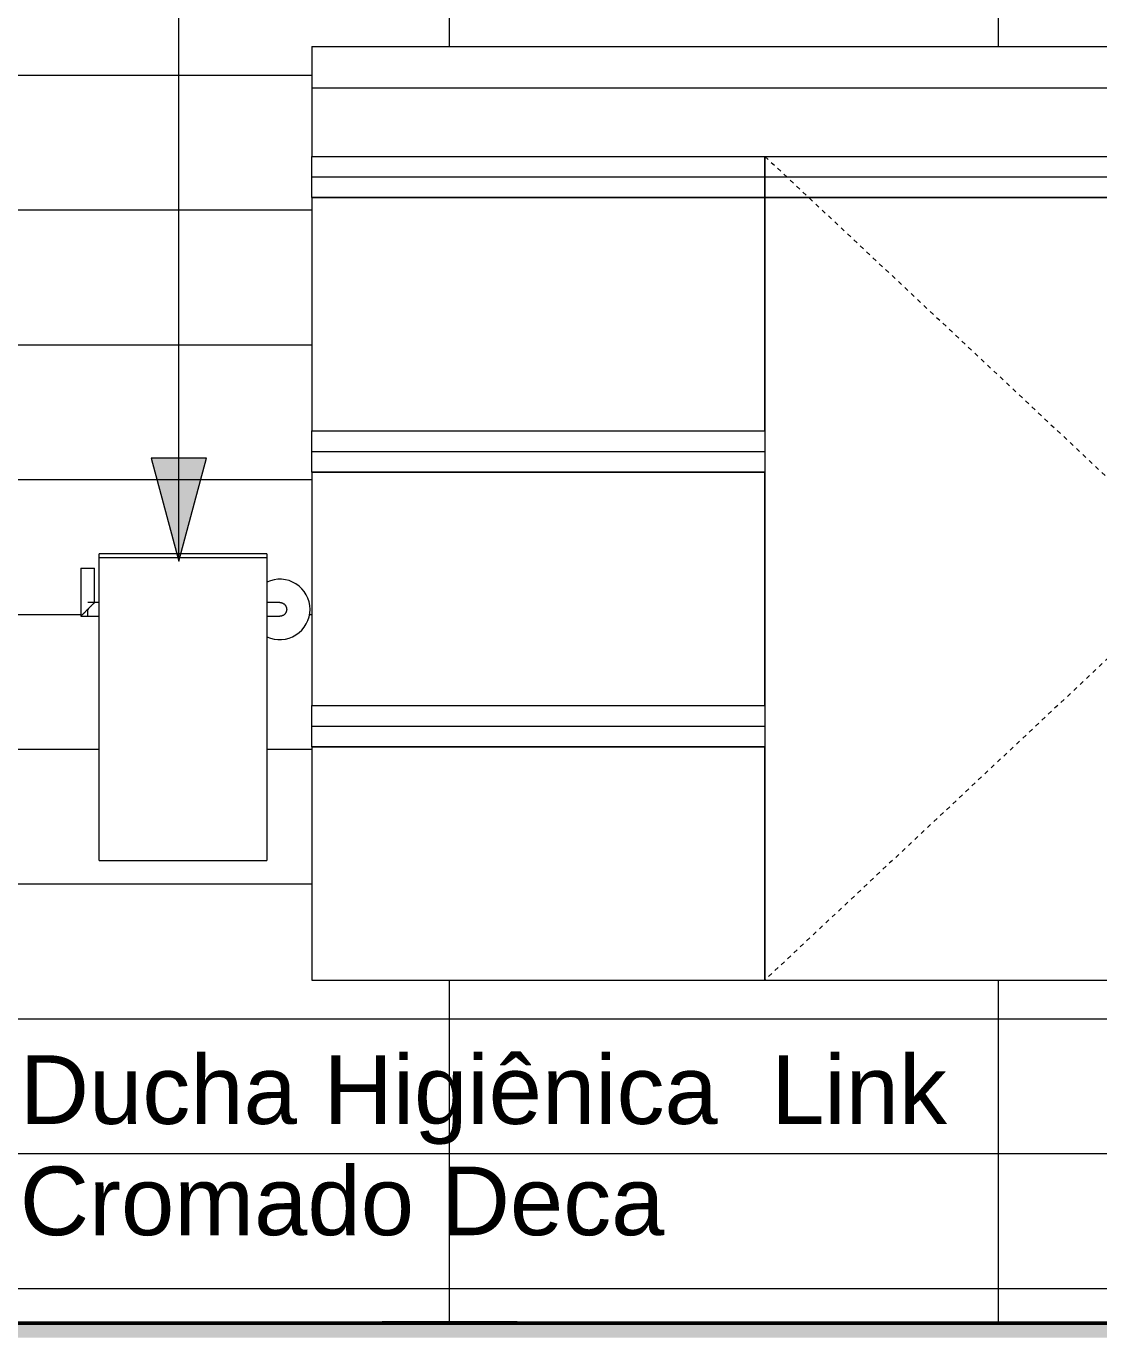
# Model space of a CAD drawing. Header units: millimetres. Extents: x 1525 to 16923, y -16874 to 3225.
# Drawn here: x 8875 to 9657, y 169 to 1125 of the extents above; entities that cross this region are included whole.
import ezdxf

# ---------------------------------------------------------------- set-up
doc = ezdxf.new("R2010")
doc.units = ezdxf.units.MM
doc.linetypes.add('Dash', pattern=[6.35, 3.175, -3.175])
for name, color, linetype, lineweight in [('A-FLOR', 192, 'Continuous', 25), ('A-FLOR-PATT', 8, 'Continuous', 25), ('A-WALL-PATT', 111, 'Continuous', 25), ('G-ANNO-TEXT', 231, 'Continuous', 9), ('I-FURN', 30, 'Continuous', 9), ('P-SANR-FIXT', 6, 'Continuous', 9), ('Q-CASE-HDLN', 31, 'Dash', 9)]:
    doc.layers.add(name, color=color, linetype=linetype, lineweight=lineweight)
doc.styles.add('Arial_1', font='arial.ttf', dxfattribs={"height": 50})

# ---------------------------------------------------------------- blocks, each defined once
blk = doc.blocks.new('BAMCADA BANHEIRO - BAMCADA BANHEIRO-4679330-ELEVAÇÃO 3 BANHEIRO SUÍTE')
at = {"layer": 'I-FURN', "color": 8}
for p, q in [((-14629.65, 1110), (-13991.69, 1110)), ((-14629.65, 1110), (-14629.65, 1080)), ((-14629.65, 1080), (-13334.65, 1080)), ((-14629.65, 1080), (-14629.65, 1030)), ((-14629.65, 1015), (-14629.65, 1030)), ((-14629.65, 1030), (-14299.65, 1030)), ((-14299.65, 1030), (-14299.65, 1015)), ((-14299.65, 1015), (-14299.65, 1030)), ((-14299.65, 1030), (-13979.65, 1030)), ((-14629.65, 1000), (-14629.65, 1015)), ((-14629.65, 1015), (-14299.65, 1015)), ((-14299.65, 1015), (-14299.65, 1000)), ((-14299.65, 1000), (-14299.65, 1015)), ((-14299.65, 1015), (-13979.65, 1015)), ((-14299.65, 1000), (-14629.65, 1000)), ((-14629.65, 1000), (-14629.65, 830)), ((-14629.65, 1000), (-14299.65, 1000)), ((-14299.65, 830), (-14299.65, 1000)), ((-13979.65, 1000), (-14299.65, 1000)), ((-14299.65, 1000), (-14299.65, 430)), ((-14299.65, 1000), (-13979.65, 1000)), ((-14629.65, 830), (-14299.65, 830)), ((-14629.65, 815), (-14629.65, 830)), ((-14629.65, 800), (-14629.65, 815)), ((-14629.65, 815), (-14299.65, 815)), ((-14299.65, 815), (-14299.65, 800)), ((-14299.65, 800), (-14629.65, 800)), ((-14629.65, 800), (-14629.65, 630)), ((-14629.65, 800), (-14299.65, 800)), ((-14299.65, 630), (-14299.65, 800)), ((-14629.65, 630), (-14299.65, 630)), ((-14629.65, 615), (-14629.65, 630)), ((-14629.65, 600), (-14629.65, 615)), ((-14629.65, 615), (-14299.65, 615)), ((-14299.65, 615), (-14299.65, 600)), ((-14299.65, 600), (-14629.65, 600)), ((-14629.65, 600), (-14629.65, 430)), ((-14629.65, 600), (-14299.65, 600)), ((-14299.65, 430), (-14299.65, 600)), ((-14629.65, 430), (-14299.65, 430)), ((-14299.65, 430), (-13979.65, 430))]:
    blk.add_line(p, q, dxfattribs=at)
at = {"layer": 'Q-CASE-HDLN'}
for p, q in [((-14299.65, 1030), (-13979.65, 730)), ((-13979.65, 730), (-14299.65, 430))]:
    blk.add_line(p, q, dxfattribs=at)
blk = doc.blocks.new('PAPELEIRA - PAPELEIRA-4862290-ELEVAÇÃO 3 BANHEIRO SUÍTE')
at = {"layer": 'I-FURN', "color": 8}
for p, q in [((-14662.39, 740.5), (-14784.63, 740.5)), ((-14784.63, 687.5), (-14784.63, 740.5)), ((-14662.39, 737.5), (-14784.63, 737.5)), ((-14662.39, 740.5), (-14662.39, 687.5)), ((-14798.03, 730), (-14798.03, 695)), ((-14798.03, 730), (-14793.03, 730)), ((-14793.03, 730), (-14788.03, 730)), ((-14788.03, 705), (-14788.03, 730)), ((-14784.63, 705), (-14793.03, 705)), ((-14793.03, 695), (-14793.03, 700)), ((-14784.63, 705), (-14788.03, 705)), ((-14653.03, 705), (-14662.39, 705)), ((-14798.03, 695), (-14784.63, 695)), ((-14793.03, 695), (-14784.63, 695)), ((-14662.39, 695), (-14653.03, 695)), ((-14784.63, 517), (-14784.63, 687.5)), ((-14662.39, 687.5), (-14662.39, 517)), ((-14784.63, 517), (-14662.39, 517))]:
    blk.add_line(p, q, dxfattribs=at)
for start, end in [(360, 115.36624), (244.63376, 360)]:
    blk.add_arc((-14653.03, 700), 22, start, end, dxfattribs=at)
for points, knots in [([(-14793.03, 700), (-14793.47, 699.56), (-14794.12, 698.91), (-14794.95, 698.08), (-14795.44, 697.59), (-14795.81, 697.22), (-14796.16, 696.87), (-14796.49, 696.54), (-14796.79, 696.24), (-14797.07, 695.96), (-14797.37, 695.66), (-14797.66, 695.37), (-14797.94, 695.09), (-14798.03, 695), (-14798.03, 695)], [0, 0, 0, 0, 0.0833333, 0.125, 0.1666667, 0.1875, 0.2083333, 0.25, 0.2708333, 0.2916667, 0.3333333, 0.375, 0.4166667, 0.5, 0.5, 0.5, 0.5]), ([(-14788.03, 705), (-14788.03, 705), (-14788.11, 704.91), (-14788.4, 704.63), (-14788.69, 704.34), (-14788.99, 704.04), (-14789.27, 703.76), (-14789.56, 703.46), (-14789.98, 703.05), (-14790.43, 702.6), (-14790.81, 702.21), (-14791.21, 701.82), (-14791.94, 701.09), (-14792.58, 700.44), (-14793.03, 700)], [0.5, 0.5, 0.5, 0.5, 0.5833333, 0.625, 0.6666667, 0.7083333, 0.7291667, 0.75, 0.7916667, 0.8333333, 0.8541667, 0.875, 0.9166667, 1, 1, 1, 1]), ([(-14653.03, 705), (-14652.92, 705), (-14652.7, 704.99), (-14652.37, 704.96), (-14652.05, 704.91), (-14651.73, 704.83), (-14651.42, 704.74), (-14651.11, 704.62), (-14650.81, 704.49), (-14650.53, 704.33), (-14650.25, 704.16), (-14649.89, 703.91), (-14649.56, 703.62), (-14649.27, 703.3), (-14648.99, 702.96), (-14648.69, 702.51), (-14648.4, 701.92), (-14648.11, 701.09), (-14648.03, 700.44), (-14648.03, 700)], [0.5, 0.5, 0.5, 0.5, 0.5208333, 0.5416667, 0.5625, 0.5833333, 0.6041667, 0.625, 0.6458333, 0.6666667, 0.6875, 0.7083333, 0.75, 0.7708333, 0.7916667, 0.8333333, 0.875, 0.9166667, 1, 1, 1, 1]), ([(-14648.03, 700), (-14648.03, 699.56), (-14648.11, 698.91), (-14648.4, 698.08), (-14648.69, 697.49), (-14648.99, 697.04), (-14649.27, 696.7), (-14649.56, 696.38), (-14649.98, 696.02), (-14650.43, 695.72), (-14650.81, 695.51), (-14651.11, 695.38), (-14651.42, 695.26), (-14651.73, 695.17), (-14652.05, 695.09), (-14652.37, 695.04), (-14652.7, 695.01), (-14652.92, 695), (-14653.03, 695)], [0, 0, 0, 0, 0.0833333, 0.125, 0.1666667, 0.2083333, 0.2291667, 0.25, 0.2916667, 0.3333333, 0.3541667, 0.375, 0.3958333, 0.4166667, 0.4375, 0.4583333, 0.4791667, 0.5, 0.5, 0.5, 0.5])]:
    blk.add_open_spline(points, degree=3, knots=knots, dxfattribs=at)
blk = doc.blocks.new('Ralo Rotativo Quadrado - 10 cm-4864862-ELEVAÇÃO 3 BANHEIRO SUÍTE')
at = {"layer": 'P-SANR-FIXT', "color": 8}
blk.add_line((-14480.76, 181.11), (-14578.54, 181.11), dxfattribs=at)
for points in [[(-14579.65, 180), (-14579.65, 180.1), (-14579.63, 180.29), (-14579.53, 180.52), (-14579.42, 180.68), (-14579.33, 180.79), (-14579.22, 180.88), (-14579.1, 180.96), (-14578.97, 181.03), (-14578.78, 181.09), (-14578.64, 181.11), (-14578.54, 181.11)], [(-14479.65, 180), (-14479.65, 180.1), (-14479.68, 180.29), (-14479.77, 180.52), (-14479.88, 180.68), (-14479.97, 180.79), (-14480.08, 180.88), (-14480.2, 180.96), (-14480.33, 181.03), (-14480.52, 181.09), (-14480.66, 181.11), (-14480.76, 181.11)]]:
    blk.add_open_spline(points, degree=3, knots=[0, 0, 0, 0, 0.166667, 0.333333, 0.416667, 0.5, 0.583333, 0.666667, 0.75, 0.833333, 1, 1, 1, 1], dxfattribs=at)

msp = doc.modelspace()

# ---------------------------------------------------------------- hatches: boundary and pattern name
at = {"layer": 'A-FLOR-PATT'}
msp.add_hatch(color=256, dxfattribs=at).paths.add_polyline_path([(10383.424, 169.408), (10383.424, 180), (8283.424, 180), (8283.424, 169.408), (10290.061, 169.408)])
at = {"layer": 'A-WALL-PATT', "lineweight": 9}
h = msp.add_hatch(dxfattribs=at)
h.set_pattern_fill('FP_9', color=256, style=0, pattern_type=2)
h.set_pattern_definition([(90, (7583.42, 303.4), (-400, 2e-14), []), (180, (7583.42, 303.4), (-1e-14, -98.2), [])])
h.paths.add_polyline_path([(7391.959, 708.536), (7390.924, 709.33), (7389.718, 709.83), (7388.835, 709.83), (7390.924, 708.964)])
h.paths.add_polyline_path([(7393.424, 705), (7393.253, 706.294), (7392.754, 707.5), (7392.388, 707.5), (7393.253, 705.411)])
h.paths.add_polyline_path([(7388.424, 170), (8283.424, 170), (8283.424, 180), (8275.664, 180), (8275.664, 191.391), (8272.582, 191.391), (8272.582, 190), (8260.582, 190), (8260.582, 193.413), (8259.582, 193.413), (8259.582, 198.587), (8260.582, 198.587), (8260.582, 202), (8261.582, 202), (8261.582, 203), (8262.582, 202), (8263.582, 202), (8263.582, 1580), (7999.497, 1580), (7992.503, 1566.988), (7979.169, 1549.212), (7964.927, 1535.451), (7950.787, 1525.066), (7938.297, 1518.353), (7930.37, 1514.387), (7909.223, 1507.536), (7890.928, 1504.496), (7871.827, 1504.058), (7848.762, 1507.191), (7830.439, 1512.725), (7814.029, 1520.199), (7793.442, 1534.062), (7781.107, 1545.203), (7768.107, 1561.112), (7759.044, 1575.703), (7757.114, 1580), (7393.424, 1580), (7393.424, 610), (7388.424, 610), (7388.424, 172.145)])
h.paths.add_polyline_path([(8501.939, 958), (8501.452, 958.763), (8501.896, 959.064)])
h.paths.add_polyline_path([(8504.752, 960), (8502.761, 959.17), (8502.472, 958.84), (8502.74, 959.783), (8504.23, 959.922)])
h.paths.add_polyline_path([(8862.759, 958.84), (8862.092, 959.064), (8862.339, 958.766), (8862.339, 958.192), (8862.747, 958.823)])
h.paths.add_polyline_path([(8862.591, 959.508), (8863.023, 958.83), (8863.023, 959.046), (8862.64, 959.455)])
h.paths.add_polyline_path([(10008.727, 180), (10383.424, 180), (10383.424, 200), (10378.424, 200), (10378.424, 430), (9083.424, 430), (9083.424, 1110), (9721.383, 1110), (9721.383, 1330), (9713.091, 1330), (9713.091, 1400), (9716.091, 1400), (9716.091, 1405), (9713.091, 1405), (9713.091, 1430), (9753.091, 1430), (9753.091, 1405), (9750.091, 1405), (9750.091, 1400), (9753.091, 1400), (9753.091, 1330), (9745.465, 1329.778), (9745.465, 1110), (10378.424, 1110), (10378.424, 1458), (10373.424, 1458), (10373.424, 1475.543), (10334.966, 1475.694), (10335.118, 1519), (10343.881, 1519), (10343.881, 1484.457), (10373.424, 1484.457), (10373.424, 1502), (10378.424, 1502), (10378.424, 1515), (10373.424, 1515), (10373.424, 1535), (10378.424, 1535), (10378.424, 1580), (8287.046, 1580), (8287.046, 202.619), (8287.664, 202), (8292.443, 201.474), (8296.599, 199.055), (8299.416, 195.159), (8300.413, 190.456), (8300.413, 182), (8301.664, 182), (8301.664, 180), (8563.931, 180), (8600.858, 353.734), (8602.954, 370.697), (8602.817, 382.538), (8599.72, 400.487), (8596.279, 409.958), (8582.944, 418.059), (8576.563, 422.25), (8548.512, 447.103), (8526.193, 477.262), (8525.194, 475.302), (8518.557, 468.665), (8514.782, 466.474), (8515.924, 466.474), (8515.924, 445.474), (8514.924, 443.742), (8514.924, 438.742), (8510.924, 438.742), (8510.823, 436.814), (8504.924, 436.814), (8503.24, 419.771), (8498.489, 403.838), (8492.716, 391.888), (8486.424, 382.538), (8476.943, 371.939), (8465.485, 362.772), (8452.609, 355.519), (8439.957, 350.86), (8424.932, 347.983), (8406.383, 347.873), (8390.798, 350.795), (8376.583, 356.518), (8364.092, 363.505), (8352.23, 373.62), (8343.79, 383.247), (8335.081, 397.543), (8330.054, 410.029), (8327.311, 422.99), (8325.924, 436.814), (8325.924, 775.557), (8321.275, 775.557), (8320.725, 779.062), (8317.484, 781.867), (8315.02, 785.52), (8314.173, 787.566), (8313.617, 789.569), (8313.266, 793.632), (8314.173, 798.305), (8314.654, 799.706), (8317.22, 803.659), (8318.296, 805.301), (8316.571, 824.975), (8316.99, 825.118), (8317.778, 825.541), (8317.778, 825.238), (8318.259, 825.541), (8316.325, 826.041), (8315.924, 826.041), (8315.924, 902.971), (8312.424, 902.971), (8312.424, 904.939), (8309.924, 904.939), (8309.924, 902.971), (8303.935, 902.971), (8303.65, 910.717), (8303.559, 915.36), (8303.737, 927.201), (8303.935, 927.251), (8303.935, 937.008), (8309.924, 937.008), (8309.924, 935.041), (8312.424, 935.041), (8312.424, 937.008), (8350.88, 937.008), (8350.88, 935.241), (8351.424, 935.241), (8351.424, 904.739), (8350.88, 904.739), (8350.88, 902.971), (8343.924, 902.971), (8343.924, 826.041), (8342.487, 825.895), (8341.589, 825.541), (8342.858, 824.975), (8343.522, 824.975), (8341.768, 804.78), (8344.827, 800.351), (8345.676, 798.302), (8346.231, 796.302), (8346.582, 792.239), (8345.676, 787.569), (8345.194, 786.165), (8342.628, 782.212), (8341.07, 780.556), (8338.907, 778.896), (8338.573, 775.557), (8333.924, 775.557), (8333.924, 436.814), (8336.183, 418.059), (8338.274, 411.369), (8343.79, 398.13), (8351.504, 386.655), (8361.979, 375.307), (8368.653, 370.018), (8382.769, 362.214), (8394.253, 358.12), (8408.322, 355.626), (8423.634, 355.67), (8441.895, 359.727), (8454.099, 365.198), (8462.889, 370.697), (8476.943, 383.531), (8485.306, 394.881), (8491.479, 407.571), (8495.458, 421.892), (8496.924, 436.814), (8490.924, 436.814), (8490.924, 438.742), (8486.924, 438.742), (8486.924, 443.742), (8485.924, 445.474), (8485.924, 466.474), (8487.066, 466.741), (8483.29, 468.665), (8476.653, 475.302), (8472.392, 483.665), (8470.924, 492.936), (8472.392, 502.206), (8476.653, 510.569), (8483.29, 517.206), (8489.624, 520.433), (8489.61, 522.474), (8487.924, 522.474), (8487.924, 525.474), (8485.924, 525.474), (8485.924, 530.474), (8505.937, 530.474), (8503.249, 542.169), (8500.841, 570), (8498.141, 570), (8497.979, 570), (8497.863, 572.528), (8498.836, 575), (8492.82, 575), (8493.151, 578.741), (8495.615, 583.826), (8497.757, 586.257), (8504.074, 589.489), (8508.554, 590), (8563.883, 590), (8563.883, 610), (8537.453, 610.241), (8536.049, 610.597), (8534.963, 610.949), (8532.091, 613.082), (8531.185, 614.142), (8530.011, 616.389), (8529.235, 619.463), (8525.354, 643.029), (8513.301, 718.415), (8504.157, 814.13), (8501.083, 915.36), (8501.083, 958), (8503.017, 958), (8503.06, 958.976), (8504.178, 959.331), (8506.637, 959.883), (8505.534, 960), (8503.083, 960), (8503.017, 961), (8501.083, 961), (8501.108, 975.682), (8502.383, 984.427), (8505.964, 992.788), (8511.609, 1000.005), (8518.896, 1005.466), (8527.735, 1008.901), (8537.947, 1010), (8619.924, 1010.084), (8619.924, 1011), (8624.924, 1011.008), (8624.924, 1012), (8680.424, 1012), (8680.424, 1011), (8686.424, 1011), (8686.424, 1012), (8741.924, 1012), (8741.945, 1011), (8746.924, 1011), (8747.134, 1010), (8822.84, 1009.797), (8822.84, 1010), (8831.839, 1009.89), (8840.199, 1008.677), (8848.517, 1005.132), (8855.746, 999.483), (8861.235, 992.128), (8864.663, 983.372), (8865.765, 974.563), (8865.765, 961), (8863.765, 961), (8863.765, 960), (8862.529, 959.783), (8862.807, 959.421), (8864.431, 958.846), (8864.092, 958), (8865.765, 958), (8865.556, 903.52), (8862.3, 808.422), (8852.869, 712.89), (8837.373, 618.073), (8836.263, 615.157), (8834.63, 612.958), (8833.196, 611.772), (8831.154, 610.791), (8829.395, 610.218), (8822.679, 610), (8822.679, 610.287), (8816.995, 610), (8802.965, 610), (8803.183, 590), (8861.211, 589.746), (8862.942, 589.489), (8865.834, 588.435), (8868.852, 586.257), (8871.67, 583.161), (8873.286, 580.087), (8874.028, 575), (8867.911, 574.872), (8868.96, 571.986), (8868.706, 570), (8865.886, 570), (8863.782, 543.24), (8859.948, 524.818), (8856.205, 512.783), (8851.738, 500.943), (8847.549, 490.697), (8833.947, 467.011), (8813.059, 441.574), (8791.49, 423.143), (8770.298, 409.897), (8767.031, 400.201), (8763.938, 380.652), (8764.003, 368.397), (8766.17, 352.887), (8802.916, 180), (9133.462, 180.287), (9133.978, 180.961), (9134.533, 181.109), (9232.869, 180.961), (9233.386, 180.287), (9233.505, 180), (9821.171, 180)])
h.paths.add_polyline_path([(8295.182, 180), (8298.413, 180), (8298.413, 190.456), (8295.182, 197.639), (8287.664, 199.988), (8287.664, 180)])
h.paths.add_polyline_path([(8273.836, 200.197), (8275.664, 200.197), (8275.664, 202), (8272.582, 202), (8272.582, 200.197)])
h.paths.add_polyline_path([(8271.582, 202), (8272.582, 203), (8276.346, 203), (8276.346, 1580), (8271.582, 1580), (8271.582, 203)])
h.paths.add_polyline_path([(8285.664, 203), (8286.046, 203), (8286.046, 1580), (8285.664, 1580), (8285.664, 204)])
h.paths.add_polyline_path([(8277.664, 203), (8277.664, 1580), (8277.346, 1580), (8277.464, 203)])
h.paths.add_polyline_path([(8977.17, 517.001), (8928.449, 517.001), (8928.449, 695), (8915.047, 695.17), (8915.217, 730), (8925.047, 730), (8925.047, 705), (8928.449, 705), (8928.449, 740.5), (9050.686, 740.5), (9050.686, 719.731), (9054.353, 721.25), (9060.047, 722), (9065.741, 721.25), (9071.047, 719.053), (9075.603, 715.556), (9079.099, 711), (9081.297, 705.694), (9082.047, 700), (9081.297, 694.306), (9079.099, 689), (9075.603, 684.444), (9070.948, 680.907), (9065.741, 678.75), (9059.226, 678.108), (9054.353, 678.75), (9050.686, 680.269), (9050.686, 517.001)])
h.paths.add_polyline_path([(8109.725, 880), (7488.294, 880), (7488.294, 1230), (8188.294, 1230), (8188.294, 880), (8133.169, 880)])
h.paths.add_polyline_path([(8503.801, 958), (8504.175, 958.855), (8503.957, 958.846)])
h.paths.add_polyline_path([(8508.529, 958), (8509.499, 958.863), (8509.06, 958.518), (8508.972, 958.432)])
h.paths.add_polyline_path([(8857.293, 959), (8857.558, 959.308), (8856.977, 959.414), (8857.196, 959.127)])
h.paths.add_polyline_path([(8509.555, 959), (8510.281, 959.732), (8511.273, 959.945), (8508.841, 959.657), (8509.002, 959.48), (8509.451, 959.414), (8509.502, 959.212)])
h.paths.add_polyline_path([(8859.752, 959.433), (8856.977, 960), (8857.454, 959.732), (8859.606, 959.46)])
h.paths.add_polyline_path([(8856.567, 959.732), (8856.088, 960), (8856.335, 959.829)])
h.paths.add_polyline_path([(7843.424, 1335), (7826.601, 1337.215), (7810.924, 1343.708), (7797.462, 1354.038), (7787.132, 1367.5), (7780.639, 1383.177), (7778.532, 1400.821), (7780.639, 1416.823), (7787.132, 1432.5), (7797.462, 1445.962), (7810.924, 1456.292), (7826.601, 1462.785), (7843.424, 1465), (7860.247, 1462.785), (7875.924, 1456.292), (7889.386, 1445.962), (7899.716, 1432.5), (7906.209, 1416.823), (7908.424, 1400), (7906.209, 1383.177), (7899.716, 1367.5), (7888.631, 1353.459), (7875.28, 1343.442), (7860.247, 1337.215), (7844.718, 1335.17)])
h.paths.add_polyline_path([(7874.109, 1511.638), (7874.109, 1511.799), (7892.684, 1512.73), (7912.19, 1516.294), (7927.992, 1522.115), (7947.69, 1532.601), (7963.396, 1544.69), (7976.254, 1557.919), (7986.941, 1573.329), (7990.459, 1580), (7765.931, 1580), (7774.658, 1565.653), (7786.426, 1551.215), (7803.946, 1536.047), (7817.217, 1527.382), (7834.994, 1519.515), (7857.115, 1513.699), (7873.273, 1511.74)])
at = {"layer": 'G-ANNO-TEXT'}
msp.add_hatch(color=7, dxfattribs=at).paths.add_polyline_path([(8986.463, 735.193), (9006.559, 810.193), (8966.367, 810.193)])

# ---------------------------------------------------------------- linework, layer by layer
at = {"layer": 'A-FLOR', "lineweight": 50}
msp.add_line((10383.424, 180), (8283.424, 180), dxfattribs=at)
at = {"layer": 'G-ANNO-TEXT', "color": 7}
for p, q in [((8986.463, 735.193), (8986.463, 2808.822)), ((9006.559, 810.193), (8966.367, 810.193)), ((8966.367, 810.193), (8986.463, 735.193)), ((8986.463, 735.193), (9006.559, 810.193))]:
    msp.add_line(p, q, dxfattribs=at)

# ---------------------------------------------------------------- block references
at = {"layer": 'I-FURN', "color": 8}
for name in ['BAMCADA BANHEIRO - BAMCADA BANHEIRO-4679330-ELEVAÇÃO 3 BANHEIRO SUÍTE', 'PAPELEIRA - PAPELEIRA-4862290-ELEVAÇÃO 3 BANHEIRO SUÍTE']:
    msp.add_blockref(name, (23713.075, 0), dxfattribs=at)
at = {"layer": 'P-SANR-FIXT', "color": 8}
msp.add_blockref('Ralo Rotativo Quadrado - 10 cm-4864862-ELEVAÇÃO 3 BANHEIRO SUÍTE', (23713.075, 0), dxfattribs=at)

# ---------------------------------------------------------------- texts
at = {"layer": 'G-ANNO-TEXT', "color": 7, "char_height": 50, "attachment_point": 1, "style": 'Arial_1'}
for s, insert, width in [('Ducha Higiênica  Link ', (8870.606, 375.157), 865.8225), ('Cromado Deca', (8870.606, 294.128), 581.22344)]:
    msp.add_mtext(s, dxfattribs=dict(at, insert=insert, width=width))

doc.saveas('drawing.dxf')
